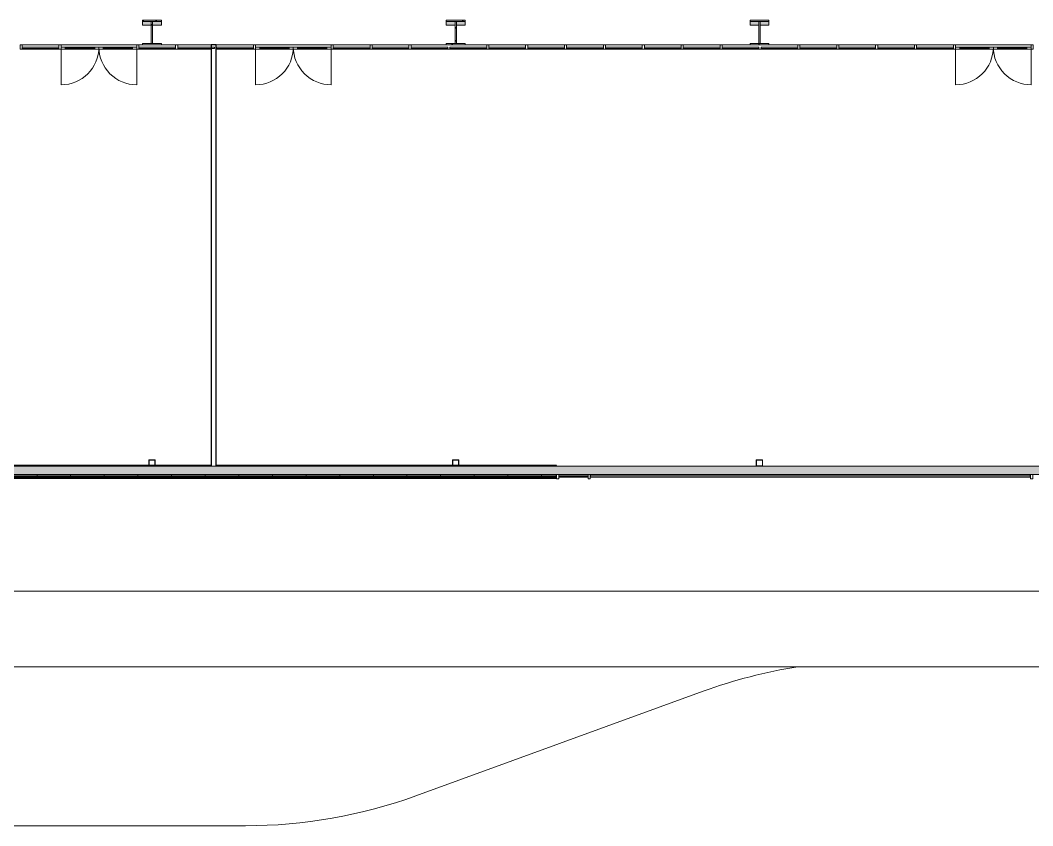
# Model space of a CAD drawing. Header units: inches. Extents: x 20541 to 27285, y -26063 to -19045.
# Drawn here: x 22960 to 23923, y -23103 to -22337 of the extents above; entities that cross this region are included whole.
import ezdxf

# ---------------------------------------------------------------- set-up
doc = ezdxf.new("R2010")
doc.units = ezdxf.units.IN
doc.header["$MEASUREMENT"] = 0
for name, color, linetype, lineweight in [('A-DETL', 90, 'Continuous', 9), ('A-DOOR', 31, 'Continuous', 9), ('A-GLAZ-CURT', 52, 'Continuous', 9), ('A-GLAZ-CWMG', 51, 'Continuous', 9), ('A-WALL', 113, 'Continuous', 9), ('A-WALL-PATT', 111, 'Continuous', 25), ('C-TOPO', 7, 'Continuous', 9), ('I-WALL', 2, 'Continuous', 9), ('L-SITE-WALL', 31, 'Continuous', 9), ('S-BEAM', 12, 'Continuous', 9), ('S-COLS', 52, 'Continuous', 9)]:
    doc.layers.add(name, color=color, linetype=linetype, lineweight=lineweight)
pattern_1 = [(45, (0, 0), (-25.342707, 25.342707), []), (45, (0, 38.4), (-25.342707, 25.342707), [])]

# ---------------------------------------------------------------- blocks, each defined once
blk = doc.blocks.new('HSS-Hollow Structural Section-Column - HSS6X6X1_4-556719-Site Plan - Phase 1')
at = {"layer": 'S-COLS', "lineweight": 15}
for p, q in [((-3, 2.534), (-3, -2.534)), ((-2.767, -2.534), (-2.767, 2.534)), ((2.534, 3), (-2.534, 3)), ((-2.534, 2.767), (2.534, 2.767)), ((2.767, 2.534), (2.767, -2.534)), ((3, -2.534), (3, 2.534)), ((2.534, -2.767), (-2.534, -2.767)), ((-2.534, -3), (2.534, -3))]:
    blk.add_line(p, q, dxfattribs=at)
for centre, radius, start, end in [((-2.534, 2.534), 0.466, 90, 180), ((-2.534, 2.534), 0.233, 90, 180), ((2.534, 2.534), 0.466, 360, 90), ((2.534, 2.534), 0.233, 0, 90), ((-2.534, -2.534), 0.466, 180, 270), ((-2.534, -2.534), 0.233, 180, 270), ((2.534, -2.534), 0.466, 270, 360), ((2.534, -2.534), 0.233, 270, 360)]:
    blk.add_arc(centre, radius, start, end, dxfattribs=at)
blk = doc.blocks.new('HSS-Hollow Structural Section-Column - HSS6X6X1_4-V1-Site Plan - Phase 1')
at = {"layer": 'S-COLS'}
h = blk.add_hatch(dxfattribs=at)
h.set_pattern_fill('FP_2', color=256, style=0, pattern_type=2)
h.set_pattern_definition([(225, (23374.39, -22758.053), (25.342707, -25.342707), []), (225, (23374.39, -22796.453), (25.342707, -25.342707), [])])
h.paths.add_polyline_path([(-2.53, 3), (-2.86, 2.86), (-3, 2.53), (-2.7, 2.7)], flags=0)
h.paths.add_polyline_path([(2.53, 3), (2.7, 2.7), (3, 2.53), (2.86, 2.86)], flags=0)
h.paths.add_polyline_path([(-2.53, 3), (-2.53, 2.77), (2.53, 2.77), (2.53, 3)], flags=0)
h.paths.add_polyline_path([(-3, -2.53), (-2.86, -2.86), (-2.53, -3), (-2.7, -2.7)], flags=0)
h.paths.add_polyline_path([(-3, 2.53), (-3, -2.53), (-2.77, -2.53), (-2.77, 2.53)], flags=0)
h.paths.add_polyline_path([(3, -2.53), (2.7, -2.7), (2.53, -3), (2.86, -2.86)], flags=0)
h.paths.add_polyline_path([(2.77, 2.53), (2.77, -2.53), (3, -2.53), (3, 2.53)], flags=0)
h.paths.add_polyline_path([(2.53, -2.77), (-2.53, -2.77), (-2.53, -3), (2.53, -3)], flags=0)
at = {"layer": 'S-COLS', "lineweight": 15}
for p, q in [((-3, 2.53), (-3, -2.53)), ((-2.77, -2.53), (-2.77, 2.53)), ((2.53, 3), (-2.53, 3)), ((-2.53, 2.77), (2.53, 2.77)), ((2.77, 2.53), (2.77, -2.53)), ((3, -2.53), (3, 2.53)), ((2.53, -2.77), (-2.53, -2.77)), ((-2.53, -3), (2.53, -3))]:
    blk.add_line(p, q, dxfattribs=at)
for centre, radius, start, end in [((-2.53, 2.53), 0.466, 90, 180), ((-2.53, 2.53), 0.233, 90, 180), ((2.53, 2.53), 0.466, 360, 90), ((2.53, 2.53), 0.233, 0, 90), ((-2.53, -2.53), 0.466, 180, 270), ((-2.53, -2.53), 0.233, 180, 270), ((2.53, -2.53), 0.466, 270, 360), ((2.53, -2.53), 0.233, 270, 360)]:
    blk.add_arc(centre, radius, start, end, dxfattribs=at)
blk = doc.blocks.new('HSS-Hollow Structural Section-Column - HSS6X6X1_4-V2-Site Plan - Phase 1')
at = {"layer": 'S-COLS', "lineweight": 15}
for p, q in [((-3, 2.534), (-3, -2.534)), ((-2.767, -2.534), (-2.767, 2.534)), ((2.534, 3), (-2.534, 3)), ((-2.534, 2.767), (2.534, 2.767)), ((2.767, 2.534), (2.767, -2.534)), ((3, -2.534), (3, 2.534)), ((2.534, -2.767), (-2.534, -2.767)), ((-2.534, -3), (2.534, -3))]:
    blk.add_line(p, q, dxfattribs=at)
for centre, radius, start, end in [((-2.534, 2.534), 0.466, 90, 180), ((-2.534, 2.534), 0.233, 90, 180), ((2.534, 2.534), 0.466, 360, 90), ((2.534, 2.534), 0.233, 0, 90), ((-2.534, -2.534), 0.466, 180, 270), ((-2.534, -2.534), 0.233, 180, 270), ((2.534, -2.534), 0.466, 270, 360), ((2.534, -2.534), 0.233, 270, 360)]:
    blk.add_arc(centre, radius, start, end, dxfattribs=at)
blk = doc.blocks.new('Girt_C - 8_D-707912-Site Plan - Phase 1')
at = {"layer": 'S-BEAM'}
for points in [[(24480.87, -22761.24), (24533.16, -22761.15), (24533.16, -22761.05), (22074.52, -22761.15), (22074.52, -22761.24), (24368.72, -22761.24)], [(24508.91, -22768.87), (24533.16, -22768.87), (24533.16, -22761.24), (22074.52, -22761.24), (22074.52, -22768.87), (24480.87, -22768.87)], [(24232.39, -22769.05), (24232.39, -22768.99), (24533.16, -22768.96), (24533.16, -22768.87), (22074.52, -22768.96), (22074.52, -22769.05), (24144.41, -22769.05)]]:
    blk.add_hatch(color=256, dxfattribs=at).paths.add_polyline_path(points, flags=0)
for p, q in [((23082.86, -22761.05), (22798.92, -22761.05)), ((23371.86, -22761.05), (23087.92, -22761.05)), ((23660.86, -22761.05), (23376.92, -22761.05)), ((23949.86, -22761.05), (23665.92, -22761.05)), ((22074.52, -22769.05), (24533.16, -22769.05))]:
    blk.add_line(p, q, dxfattribs=at)
blk = doc.blocks.new('Door_Single_Storefront - one-674067-Site Plan - Phase 1')
at = {"layer": 'A-DOOR'}
for p, q in [((-18, 36), (-18, 0)), ((-14, 2), (-18, 2)), ((-18, 2), (-18, 0.25)), ((-18, 0.25), (-14, 0.25)), ((-14, 0.25), (-14, 2)), ((-14, 2), (14, 2)), ((14, 1.5), (-14, 1.5)), ((-14, 1.5), (-14, 0.75)), ((-14, 0.75), (14, 0.75)), ((14, 0.25), (-14, 0.25)), ((18, 2), (14, 2)), ((14, 2), (14, 0.25)), ((14, 0.75), (14, 1.5)), ((14, 0.25), (18, 0.25)), ((18, 0.25), (18, 2))]:
    blk.add_line(p, q, dxfattribs=at)
blk.add_arc((-18, 0), 36, 360, 90, dxfattribs=at)
blk = doc.blocks.new('Door_Single_Storefront - one-674066-Site Plan - Phase 1')
at = {"layer": 'A-DOOR'}
for p, q in [((-18, -36), (-18, 0)), ((-18, -2), (-18, -0.25)), ((-18, -0.25), (-14, -0.25)), ((-14, -2), (-18, -2)), ((-14, -0.25), (-14, -2)), ((14, -0.25), (-14, -0.25)), ((-14, -1.5), (-14, -0.75)), ((-14, -0.75), (14, -0.75)), ((14, -1.5), (-14, -1.5)), ((-14, -2), (14, -2)), ((14, -2), (14, -0.25)), ((14, -0.25), (18, -0.25)), ((14, -0.75), (14, -1.5)), ((18, -2), (14, -2)), ((18, -0.25), (18, -2))]:
    blk.add_line(p, q, dxfattribs=at)
blk.add_arc((-18, 0), 36, 270, 0, dxfattribs=at)
blk = doc.blocks.new('System Panel - Glazed-674065-Site Plan - Phase 1')
at = {"layer": 'A-GLAZ-CURT'}
for p, q in [((17.5, 1.25), (-17.5, 1.25)), ((-17.5, 1.25), (-17.5, 0.25)), ((-17.5, 0.25), (-17.5, 1.25)), ((17.5, 1.25), (-17.5, 1.25)), ((-17.5, 0.25), (17.5, 0.25)), ((-17.5, 0.25), (17.5, 0.25)), ((17.5, 0.25), (17.5, 1.25)), ((17.5, 1.25), (17.5, 0.25))]:
    blk.add_line(p, q, dxfattribs=at)
blk = doc.blocks.new('System Panel - Glazed-V25-Site Plan - Phase 1')
at = {"layer": 'A-GLAZ-CURT'}
for p, q in [((17.5, 1.25), (-17.5, 1.25)), ((-17.5, 1.25), (-17.5, 0.25)), ((-17.5, 0.25), (-17.5, 1.25)), ((17.5, 1.25), (-17.5, 1.25)), ((-17.5, 0.25), (17.5, 0.25)), ((-17.5, 0.25), (17.5, 0.25)), ((17.5, 0.25), (17.5, 1.25)), ((17.5, 1.25), (17.5, 0.25))]:
    blk.add_line(p, q, dxfattribs=at)
blk = doc.blocks.new('System Panel - Glazed-V26-Site Plan - Phase 1')
at = {"layer": 'A-GLAZ-CURT'}
for p, q in [((17.5, 1.25), (-17.5, 1.25)), ((-17.5, 1.25), (-17.5, 0.25)), ((-17.5, 0.25), (-17.5, 1.25)), ((17.5, 1.25), (-17.5, 1.25)), ((-17.5, 0.25), (17.5, 0.25)), ((-17.5, 0.25), (17.5, 0.25)), ((17.5, 0.25), (17.5, 1.25)), ((17.5, 1.25), (17.5, 0.25))]:
    blk.add_line(p, q, dxfattribs=at)
blk = doc.blocks.new('System Panel - Glazed-V27-Site Plan - Phase 1')
at = {"layer": 'A-GLAZ-CURT'}
for p, q in [((17.5, 1.25), (-17.5, 1.25)), ((-17.5, 1.25), (-17.5, 0.25)), ((-17.5, 0.25), (17.5, 0.25)), ((17.5, 1.25), (-14.22, 1.25)), ((-14.22, 0.25), (17.5, 0.25)), ((17.5, 0.25), (17.5, 1.25)), ((17.5, 1.25), (17.5, 0.25))]:
    blk.add_line(p, q, dxfattribs=at)
blk = doc.blocks.new('Rectangular Mullion - Rectangular Mullion 1-674075-Site Plan - Phase 1')
at = {"layer": 'A-GLAZ-CWMG'}
blk.add_line((24403.89, -22360.05), (24439.89, -22360.05), dxfattribs=at)
blk = doc.blocks.new('Rectangular Mullion - Rectangular Mullion 1-674076-Site Plan - Phase 1')
at = {"layer": 'A-GLAZ-CWMG'}
blk.add_line((24367.89, -22360.05), (24403.89, -22360.05), dxfattribs=at)
blk = doc.blocks.new('Rectangular Mullion - Rectangular Mullion 1-674074-Site Plan - Phase 1')
at = {"layer": 'A-GLAZ-CWMG'}
for p, q in [((24552.89, -22360.05), (24587.89, -22360.05)), ((24552.89, -22364.05), (24587.89, -22364.05))]:
    blk.add_line(p, q, dxfattribs=at)
blk = doc.blocks.new('Rectangular Mullion - Rectangular Mullion 1-V30-Site Plan - Phase 1')
at = {"layer": 'A-GLAZ-CWMG'}
for p, q in [((23663.89, -22364.05), (23699.89, -22364.05)), ((23672.39, -22360.05), (23699.89, -22360.05))]:
    blk.add_line(p, q, dxfattribs=at)
blk = doc.blocks.new('Rectangular Mullion - Rectangular Mullion 1-V31-Site Plan - Phase 1')
at = {"layer": 'A-GLAZ-CWMG'}
for p, q in [((23627.89, -22360.05), (23654.39, -22360.05)), ((23627.89, -22364.05), (23663.89, -22364.05))]:
    blk.add_line(p, q, dxfattribs=at)
blk = doc.blocks.new('Rectangular Mullion - Rectangular Mullion 1-V32-Site Plan - Phase 1')
at = {"layer": 'A-GLAZ-CWMG'}
for p, q in [((23367.89, -22364.05), (23403.89, -22364.05)), ((23383.39, -22360.05), (23403.89, -22360.05))]:
    blk.add_line(p, q, dxfattribs=at)
blk = doc.blocks.new('Rectangular Mullion - Rectangular Mullion 1-V33-Site Plan - Phase 1')
at = {"layer": 'A-GLAZ-CWMG'}
for p, q in [((23331.89, -22360.05), (23365.39, -22360.05)), ((23331.89, -22364.05), (23367.89, -22364.05))]:
    blk.add_line(p, q, dxfattribs=at)
blk = doc.blocks.new('Rectangular Mullion - Rectangular Mullion 1-V34-Site Plan - Phase 1')
at = {"layer": 'A-GLAZ-CWMG'}
for p, q in [((23146.61, -22360.05), (23181.89, -22360.05)), ((23146.61, -22364.05), (23181.89, -22364.05))]:
    blk.add_line(p, q, dxfattribs=at)
blk = doc.blocks.new('Rectangular Mullion - Rectangular Mullion 1-V35-Site Plan - Phase 1')
at = {"layer": 'A-GLAZ-CWMG'}
for p, q in [((23109.89, -22360.05), (23141.61, -22360.05)), ((23109.89, -22364.05), (23141.61, -22364.05))]:
    blk.add_line(p, q, dxfattribs=at)
blk = doc.blocks.new('Rectangular Mullion - Rectangular Mullion 1-V36-Site Plan - Phase 1')
at = {"layer": 'A-GLAZ-CWMG'}
for p, q in [((23072.89, -22360.05), (23076.39, -22360.05)), ((23072.89, -22364.05), (23107.89, -22364.05)), ((23094.39, -22360.05), (23107.89, -22360.05))]:
    blk.add_line(p, q, dxfattribs=at)
blk = doc.blocks.new('Rectangular Mullion - Rectangular Mullion 1-V22-Site Plan - Phase 1')
at = {"layer": 'A-GLAZ-CWMG', "lineweight": 13}
for p, q in [((-1, 2), (1, 2)), ((-1, -2), (-1, 2)), ((1, 2), (1, -0.25)), ((1, -2), (-1, -2))]:
    blk.add_line(p, q, dxfattribs=at)
blk = doc.blocks.new('Rectangular Mullion - Rectangular Mullion 1-V23-Site Plan - Phase 1')
at = {"layer": 'A-GLAZ-CWMG', "lineweight": 13}
for p, q in [((-1, 2), (1, 2)), ((-1, -0.25), (-1, 2)), ((1, 2), (1, -2)), ((1, -2), (-1, -2))]:
    blk.add_line(p, q, dxfattribs=at)
blk = doc.blocks.new('Rectangular Mullion - Rectangular Mullion 1-674079-Site Plan - Phase 1')
at = {"layer": 'A-GLAZ-CWMG', "lineweight": 13}
for p, q in [((-1, 2), (1, 2)), ((-1, -2), (-1, 2)), ((1, 2), (1, -2)), ((1, -2), (-1, -2))]:
    blk.add_line(p, q, dxfattribs=at)
blk = doc.blocks.new('Rectangular Mullion - Rectangular Mullion 1-592574-Site Plan - Phase 1')
at = {"layer": 'A-GLAZ-CWMG', "lineweight": 13}
for p, q in [((-2, 2), (0, 2)), ((-2, -2), (-2, 2)), ((0, 2), (0, -2)), ((0, -2), (-2, -2))]:
    blk.add_line(p, q, dxfattribs=at)
blk = doc.blocks.new('System Panel - Glazed-V48-Site Plan - Phase 1')
at = {"layer": 'A-GLAZ-CURT'}
for p, q in [((14, -0.25), (-14, -0.25)), ((-14, -0.25), (-14, -1.25)), ((-14, -1.25), (-14, -0.25)), ((14, -0.25), (-14, -0.25)), ((-14, -1.25), (14, -1.25)), ((-14, -1.25), (14, -1.25)), ((14, -1.25), (14, -0.25)), ((14, -0.25), (14, -1.25))]:
    blk.add_line(p, q, dxfattribs=at)
blk = doc.blocks.new('Rectangular Mullion - Rectangular Mullion 1-592303-Site Plan - Phase 1')
at = {"layer": 'A-GLAZ-CWMG', "lineweight": 13}
for p, q in [((-1, 2), (1, 2)), ((-1, -2), (-1, 2)), ((1, 2), (1, -2)), ((1, -2), (-1, -2))]:
    blk.add_line(p, q, dxfattribs=at)
blk = doc.blocks.new('Basic Wall _ arcoPlus - 547 - ___-688720-Site Plan - Phase 1')
at = {"layer": 'A-WALL'}
for p, q in [((23921.39, -22769.4), (23502.39, -22769.4)), ((23502.39, -22769.4), (23921.39, -22769.4)), ((23502.39, -22769.46), (23502.39, -22769.76)), ((23502.39, -22769.76), (23502.39, -22769.46)), ((23502.39, -22769.46), (23502.39, -22769.69)), ((23502.39, -22769.46), (23921.39, -22769.46)), ((23502.39, -22769.46), (23921.39, -22769.46)), ((23502.39, -22769.69), (23921.39, -22769.69)), ((23502.39, -22769.69), (23921.39, -22769.69)), ((23502.39, -22769.76), (23921.39, -22769.76)), ((23502.39, -22769.76), (23921.39, -22769.76)), ((23502.39, -22769.77), (23502.39, -22771.34)), ((23502.39, -22771.34), (23502.39, -22769.77)), ((23502.39, -22771.4), (23921.39, -22771.4)), ((23502.39, -22771.4), (23921.39, -22771.4)), ((23502.39, -22771.47), (23921.39, -22771.47)), ((23502.39, -22771.47), (23921.39, -22771.47)), ((23502.39, -22771.53), (23921.39, -22771.53)), ((23502.39, -22771.53), (23921.39, -22771.53)), ((23921.39, -22769.69), (23921.39, -22769.46)), ((23921.39, -22769.46), (23921.39, -22769.76)), ((23921.39, -22769.76), (23921.39, -22769.46)), ((23921.39, -22769.77), (23921.39, -22771.34)), ((23921.39, -22771.34), (23921.39, -22769.77))]:
    blk.add_line(p, q, dxfattribs=at)

msp = doc.modelspace()

# ---------------------------------------------------------------- hatches: boundary and pattern name
at = {"layer": 'A-WALL-PATT', "lineweight": 9}
h = msp.add_hatch(dxfattribs=at)
h.set_pattern_fill('FP_7', color=256, style=0, pattern_type=2)
h.set_pattern_definition([(0, (0, 0), (0, 32), []), (90, (0, 0), (-32, 2e-15), [])])
h.paths.add_polyline_path([(22804.83, -22770.8), (23470.39, -22770.8), (23470.39, -22769.8), (22804.83, -22769.8)], flags=0)
at = {"layer": 'S-COLS'}
h = msp.add_hatch(dxfattribs=at)
h.set_pattern_fill('FP_1', color=256, style=0, pattern_type=2)
h.set_pattern_definition(pattern_1)
h.paths.add_polyline_path([(23094.39, -22337.8), (23094.39, -22336.55), (23076.39, -22336.55), (23076.39, -22337.8)], flags=0)
h = msp.add_hatch(color=256, dxfattribs=at)
h.paths.add_polyline_path([(23084.77, -22341.31), (23084.77, -22337.8), (23076.39, -22337.8), (23076.39, -22341.31)], flags=0)
h.paths.add_polyline_path([(23094.39, -22341.31), (23094.39, -22337.8), (23086.02, -22337.8), (23086.02, -22341.31)], flags=0)
h = msp.add_hatch(dxfattribs=at)
h.set_pattern_fill('FP_1', color=256, style=0, pattern_type=2)
h.set_pattern_definition(pattern_1)
h.paths.add_polyline_path([(23086.02, -22358.8), (23086.02, -22337.8), (23084.77, -22337.8), (23084.77, -22358.8)], flags=0)
h = msp.add_hatch(dxfattribs=at)
h.set_pattern_fill('FP_1', color=256, style=0, pattern_type=2)
h.set_pattern_definition(pattern_1)
h.paths.add_polyline_path([(23383.39, -22337.8), (23383.39, -22336.55), (23365.39, -22336.55), (23365.39, -22337.8)], flags=0)
h = msp.add_hatch(color=256, dxfattribs=at)
h.paths.add_polyline_path([(23373.77, -22341.31), (23373.77, -22337.8), (23365.39, -22337.8), (23365.39, -22341.31)], flags=0)
h.paths.add_polyline_path([(23383.39, -22341.31), (23383.39, -22337.8), (23375.02, -22337.8), (23375.02, -22341.31)], flags=0)
h = msp.add_hatch(dxfattribs=at)
h.set_pattern_fill('FP_1', color=256, style=0, pattern_type=2)
h.set_pattern_definition(pattern_1)
h.paths.add_polyline_path([(23375.02, -22358.8), (23375.02, -22337.8), (23373.77, -22337.8), (23373.77, -22358.8)], flags=0)
h = msp.add_hatch(color=256, dxfattribs=at)
h.paths.add_polyline_path([(23662.77, -22341.31), (23662.77, -22337.8), (23654.39, -22337.8), (23654.39, -22341.31)], flags=0)
h.paths.add_polyline_path([(23672.39, -22341.31), (23672.39, -22337.8), (23664.02, -22337.8), (23664.02, -22341.31)], flags=0)
h = msp.add_hatch(dxfattribs=at)
h.set_pattern_fill('FP_1', color=256, style=0, pattern_type=2)
h.set_pattern_definition(pattern_1)
h.paths.add_polyline_path([(23664.02, -22358.8), (23664.02, -22337.8), (23662.77, -22337.8), (23662.77, -22358.8)], flags=0)
h = msp.add_hatch(dxfattribs=at)
h.set_pattern_fill('FP_1', color=256, style=0, pattern_type=2)
h.set_pattern_definition(pattern_1)
h.paths.add_polyline_path([(23383.39, -22360.05), (23383.39, -22358.8), (23365.39, -22358.8), (23365.39, -22360.05)], flags=0)
h = msp.add_hatch(dxfattribs=at)
h.set_pattern_fill('FP_1', color=256, style=0, pattern_type=2)
h.set_pattern_definition(pattern_1)
h.paths.add_polyline_path([(23672.39, -22360.05), (23672.39, -22358.8), (23654.39, -22358.8), (23654.39, -22360.05)], flags=0)

# ---------------------------------------------------------------- linework, layer by layer
at = {"layer": 'A-DETL'}
for p, q in [((22129.89, -22880.07), (24437.64, -22880.07)), ((26277.87, -22952.07), (21908.4, -22952.07)), ((23336.56, -23074.87), (23609.92, -22975.38)), ((22086.11, -23103.46), (23174.44, -23103.46))]:
    msp.add_line(p, q, dxfattribs=at)
for centre, radius, start, end in [((23776.15, -23432.07), 486, 99.01245, 110), ((23174.44, -22629.46), 474, 270, 290)]:
    msp.add_arc(centre, radius, start, end, dxfattribs=at)
at = {"layer": 'A-WALL'}
for p, q in [((23082.86, -22761.05), (22798.92, -22761.05)), ((23371.86, -22761.05), (23087.92, -22761.05)), ((23141.61, -22760.43), (23141.61, -22761.05)), ((23146.61, -22760.43), (23146.61, -22761.05)), ((23470.39, -22761.05), (23376.92, -22761.05)), ((23470.39, -22769.05), (22453.2, -22769.05)), ((23470.39, -22769.8), (22453.2, -22769.8)), ((23470.39, -22770.8), (22453.2, -22770.8)), ((23470.39, -22771.55), (22453.2, -22771.55))]:
    msp.add_line(p, q, dxfattribs=at)
at = {"layer": 'A-WALL', "lineweight": 25}
for p, q in [((23921.39, -22769.77), (23502.39, -22769.77)), ((23502.39, -22769.77), (23502.39, -22771.34)), ((23502.39, -22771.34), (23921.39, -22771.34)), ((23921.39, -22771.34), (23921.39, -22769.77))]:
    msp.add_line(p, q, dxfattribs=at)
at = {"layer": 'C-TOPO'}
for p, q in [((23472.39, -22771.59), (23481.19, -22771.59)), ((23500.39, -22771.59), (23481.19, -22771.59)), ((23921.39, -22771.59), (23502.39, -22771.59))]:
    msp.add_line(p, q, dxfattribs=at)
at = {"layer": 'I-WALL', "lineweight": 25}
for p, q in [((23146.61, -22360.05), (23141.61, -22360.05)), ((23141.61, -22360.05), (23141.61, -22760.43)), ((23146.61, -22760.43), (23146.61, -22360.05))]:
    msp.add_line(p, q, dxfattribs=at)
at = {"layer": 'L-SITE-WALL', "lineweight": 25}
for p, q in [((23082.39, -22760.43), (22799.39, -22760.43)), ((23088.16, -22760.43), (23082.62, -22760.43)), ((23141.61, -22760.43), (23088.39, -22760.43)), ((23371.39, -22760.43), (23146.61, -22760.43)), ((23377.16, -22760.43), (23371.62, -22760.43)), ((23470.39, -22760.43), (23377.39, -22760.43)), ((23470.39, -22761.15), (23470.39, -22760.43)), ((22453.2, -22772.55), (23470.39, -22772.55)), ((23470.39, -22772.55), (23470.39, -22768.96))]:
    msp.add_line(p, q, dxfattribs=at)
at = {"layer": 'S-COLS', "lineweight": 15}
for p, q in [((23094.39, -22336.55), (23076.39, -22336.55)), ((23076.39, -22336.55), (23076.39, -22337.8)), ((23076.39, -22337.8), (23094.39, -22337.8)), ((23086.02, -22337.8), (23084.77, -22337.8)), ((23084.77, -22337.8), (23084.77, -22358.8)), ((23086.02, -22358.8), (23086.02, -22337.8)), ((23094.39, -22337.8), (23094.39, -22336.55)), ((23383.39, -22336.55), (23365.39, -22336.55)), ((23365.39, -22336.55), (23365.39, -22337.8)), ((23365.39, -22337.8), (23383.39, -22337.8)), ((23375.02, -22337.8), (23373.77, -22337.8)), ((23373.77, -22337.8), (23373.77, -22358.8)), ((23375.02, -22358.8), (23375.02, -22337.8)), ((23383.39, -22337.8), (23383.39, -22336.55)), ((23672.39, -22336.55), (23654.39, -22336.55)), ((23654.39, -22336.55), (23654.39, -22337.8)), ((23654.39, -22337.8), (23672.39, -22337.8)), ((23664.02, -22337.8), (23662.77, -22337.8)), ((23662.77, -22337.8), (23662.77, -22358.8)), ((23664.02, -22358.8), (23664.02, -22337.8)), ((23672.39, -22337.8), (23672.39, -22336.55)), ((23076.39, -22358.8), (23076.39, -22360.05)), ((23094.39, -22358.8), (23076.39, -22358.8)), ((23076.39, -22360.05), (23094.39, -22360.05)), ((23084.77, -22358.8), (23086.02, -22358.8)), ((23094.39, -22360.05), (23094.39, -22358.8)), ((23365.39, -22358.8), (23365.39, -22360.05)), ((23383.39, -22358.8), (23365.39, -22358.8)), ((23365.39, -22360.05), (23383.39, -22360.05)), ((23373.77, -22358.8), (23375.02, -22358.8)), ((23383.39, -22360.05), (23383.39, -22358.8)), ((23654.39, -22358.8), (23654.39, -22360.05)), ((23672.39, -22358.8), (23654.39, -22358.8)), ((23654.39, -22360.05), (23672.39, -22360.05)), ((23662.77, -22358.8), (23664.02, -22358.8)), ((23672.39, -22360.05), (23672.39, -22358.8))]:
    msp.add_line(p, q, dxfattribs=at)
at = {"layer": 'S-COLS'}
for p, q in [((23076.39, -22337.8), (23076.39, -22341.31)), ((23094.39, -22337.8), (23094.39, -22341.31)), ((23365.39, -22337.8), (23365.39, -22341.31)), ((23383.39, -22337.8), (23383.39, -22341.31)), ((23654.39, -22337.8), (23654.39, -22341.31)), ((23672.39, -22337.8), (23672.39, -22341.31)), ((23084.77, -22341.31), (23076.39, -22341.31)), ((23094.39, -22341.31), (23086.02, -22341.31)), ((23373.77, -22341.31), (23365.39, -22341.31)), ((23383.39, -22341.31), (23375.02, -22341.31)), ((23662.77, -22341.31), (23654.39, -22341.31)), ((23672.39, -22341.31), (23664.02, -22341.31))]:
    msp.add_line(p, q, dxfattribs=at)

# ---------------------------------------------------------------- block references
at = {"layer": 'A-DOOR'}
for p in [(23016.89, -22362.05), (23201.89, -22362.05), (23867.89, -22362.05)]:
    msp.add_blockref('Door_Single_Storefront - one-674066-Site Plan - Phase 1', p, dxfattribs=at)
at = {"layer": 'A-DOOR', "rotation": 180}
for p in [(23052.89, -22362.05), (23237.89, -22362.05), (23903.89, -22362.05)]:
    msp.add_blockref('Door_Single_Storefront - one-674067-Site Plan - Phase 1', p, dxfattribs=at)
at = {"layer": 'A-GLAZ-CURT', "rotation": 180}
for name, p in [('System Panel - Glazed-674065-Site Plan - Phase 1', (22979.39, -22362.05)), ('System Panel - Glazed-674065-Site Plan - Phase 1', (23090.39, -22362.05)), ('System Panel - Glazed-V27-Site Plan - Phase 1', (23127.39, -22362.05)), ('System Panel - Glazed-V25-Site Plan - Phase 1', (23164.39, -22362.05)), ('System Panel - Glazed-674065-Site Plan - Phase 1', (23275.39, -22362.05)), ('System Panel - Glazed-674065-Site Plan - Phase 1', (23312.39, -22362.05)), ('System Panel - Glazed-V26-Site Plan - Phase 1', (23349.39, -22362.05)), ('System Panel - Glazed-V25-Site Plan - Phase 1', (23386.39, -22362.05)), ('System Panel - Glazed-674065-Site Plan - Phase 1', (23423.39, -22362.05)), ('System Panel - Glazed-674065-Site Plan - Phase 1', (23460.39, -22362.05)), ('System Panel - Glazed-674065-Site Plan - Phase 1', (23497.39, -22362.05)), ('System Panel - Glazed-674065-Site Plan - Phase 1', (23534.39, -22362.05)), ('System Panel - Glazed-674065-Site Plan - Phase 1', (23571.39, -22362.05)), ('System Panel - Glazed-674065-Site Plan - Phase 1', (23608.39, -22362.05)), ('System Panel - Glazed-V26-Site Plan - Phase 1', (23645.39, -22362.05)), ('System Panel - Glazed-V25-Site Plan - Phase 1', (23682.39, -22362.05)), ('System Panel - Glazed-674065-Site Plan - Phase 1', (23719.39, -22362.05)), ('System Panel - Glazed-674065-Site Plan - Phase 1', (23756.39, -22362.05)), ('System Panel - Glazed-674065-Site Plan - Phase 1', (23793.39, -22362.05)), ('System Panel - Glazed-674065-Site Plan - Phase 1', (23830.39, -22362.05)), ('System Panel - Glazed-V48-Site Plan - Phase 1', (23486.39, -22771.05))]:
    msp.add_blockref(name, p, dxfattribs=at)
at = {"layer": 'A-GLAZ-CWMG', "extrusion": (0, 0, -1)}
for name, p in [('Rectangular Mullion - Rectangular Mullion 1-674079-Site Plan - Phase 1', (-22960.89, -22362.05)), ('Rectangular Mullion - Rectangular Mullion 1-V23-Site Plan - Phase 1', (-22997.89, -22362.05)), ('Rectangular Mullion - Rectangular Mullion 1-V22-Site Plan - Phase 1', (-23071.89, -22362.05)), ('Rectangular Mullion - Rectangular Mullion 1-674079-Site Plan - Phase 1', (-23108.89, -22362.05)), ('Rectangular Mullion - Rectangular Mullion 1-V23-Site Plan - Phase 1', (-23182.89, -22362.05)), ('Rectangular Mullion - Rectangular Mullion 1-V22-Site Plan - Phase 1', (-23256.89, -22362.05)), ('Rectangular Mullion - Rectangular Mullion 1-674079-Site Plan - Phase 1', (-23293.89, -22362.05)), ('Rectangular Mullion - Rectangular Mullion 1-674079-Site Plan - Phase 1', (-23330.89, -22362.05)), ('Rectangular Mullion - Rectangular Mullion 1-674079-Site Plan - Phase 1', (-23404.89, -22362.05)), ('Rectangular Mullion - Rectangular Mullion 1-674079-Site Plan - Phase 1', (-23441.89, -22362.05)), ('Rectangular Mullion - Rectangular Mullion 1-674079-Site Plan - Phase 1', (-23478.89, -22362.05)), ('Rectangular Mullion - Rectangular Mullion 1-674079-Site Plan - Phase 1', (-23515.89, -22362.05)), ('Rectangular Mullion - Rectangular Mullion 1-674079-Site Plan - Phase 1', (-23552.89, -22362.05)), ('Rectangular Mullion - Rectangular Mullion 1-674079-Site Plan - Phase 1', (-23589.89, -22362.05)), ('Rectangular Mullion - Rectangular Mullion 1-674079-Site Plan - Phase 1', (-23626.89, -22362.05)), ('Rectangular Mullion - Rectangular Mullion 1-674079-Site Plan - Phase 1', (-23700.89, -22362.05)), ('Rectangular Mullion - Rectangular Mullion 1-674079-Site Plan - Phase 1', (-23737.89, -22362.05)), ('Rectangular Mullion - Rectangular Mullion 1-674079-Site Plan - Phase 1', (-23774.89, -22362.05)), ('Rectangular Mullion - Rectangular Mullion 1-674079-Site Plan - Phase 1', (-23811.89, -22362.05)), ('Rectangular Mullion - Rectangular Mullion 1-V23-Site Plan - Phase 1', (-23848.89, -22362.05)), ('Rectangular Mullion - Rectangular Mullion 1-V22-Site Plan - Phase 1', (-23922.89, -22362.05)), ('Rectangular Mullion - Rectangular Mullion 1-592574-Site Plan - Phase 1', (-23470.39, -22771.05)), ('Rectangular Mullion - Rectangular Mullion 1-592303-Site Plan - Phase 1', (-23501.39, -22771.05)), ('Rectangular Mullion - Rectangular Mullion 1-592574-Site Plan - Phase 1', (-23921.39, -22771.05))]:
    msp.add_blockref(name, p, dxfattribs=at)
at = {"layer": 'A-GLAZ-CWMG'}
for name, p in [('Rectangular Mullion - Rectangular Mullion 1-674074-Site Plan - Phase 1', (-1591, 0)), ('Rectangular Mullion - Rectangular Mullion 1-674076-Site Plan - Phase 1', (-1369, 0)), ('Rectangular Mullion - Rectangular Mullion 1-674075-Site Plan - Phase 1', (-1369, 0)), ('Rectangular Mullion - Rectangular Mullion 1-V36-Site Plan - Phase 1', (0, 0)), ('Rectangular Mullion - Rectangular Mullion 1-V35-Site Plan - Phase 1', (0, 0)), ('Rectangular Mullion - Rectangular Mullion 1-V34-Site Plan - Phase 1', (0, 0)), ('Rectangular Mullion - Rectangular Mullion 1-674076-Site Plan - Phase 1', (-1184, 0)), ('Rectangular Mullion - Rectangular Mullion 1-674075-Site Plan - Phase 1', (-1184, 0)), ('Rectangular Mullion - Rectangular Mullion 1-674074-Site Plan - Phase 1', (-1295, 0)), ('Rectangular Mullion - Rectangular Mullion 1-674074-Site Plan - Phase 1', (-1258, 0)), ('Rectangular Mullion - Rectangular Mullion 1-V33-Site Plan - Phase 1', (0, 0)), ('Rectangular Mullion - Rectangular Mullion 1-V32-Site Plan - Phase 1', (0, 0)), ('Rectangular Mullion - Rectangular Mullion 1-674074-Site Plan - Phase 1', (-1147, 0)), ('Rectangular Mullion - Rectangular Mullion 1-674074-Site Plan - Phase 1', (-1110, 0)), ('Rectangular Mullion - Rectangular Mullion 1-674074-Site Plan - Phase 1', (-1073, 0)), ('Rectangular Mullion - Rectangular Mullion 1-674074-Site Plan - Phase 1', (-1036, 0)), ('Rectangular Mullion - Rectangular Mullion 1-674074-Site Plan - Phase 1', (-999, 0)), ('Rectangular Mullion - Rectangular Mullion 1-674074-Site Plan - Phase 1', (-962, 0)), ('Rectangular Mullion - Rectangular Mullion 1-V31-Site Plan - Phase 1', (0, 0)), ('Rectangular Mullion - Rectangular Mullion 1-V30-Site Plan - Phase 1', (0, 0)), ('Rectangular Mullion - Rectangular Mullion 1-674074-Site Plan - Phase 1', (-851, 0)), ('Rectangular Mullion - Rectangular Mullion 1-674074-Site Plan - Phase 1', (-814, 0)), ('Rectangular Mullion - Rectangular Mullion 1-674074-Site Plan - Phase 1', (-777, 0)), ('Rectangular Mullion - Rectangular Mullion 1-674074-Site Plan - Phase 1', (-740, 0)), ('Rectangular Mullion - Rectangular Mullion 1-674076-Site Plan - Phase 1', (-518, 0)), ('Rectangular Mullion - Rectangular Mullion 1-674075-Site Plan - Phase 1', (-518, 0))]:
    msp.add_blockref(name, p, dxfattribs=at)
at = {"layer": 'A-WALL'}
msp.add_blockref('Basic Wall _ arcoPlus - 547 - ___-688720-Site Plan - Phase 1', (0, 0), dxfattribs=at)
at = {"layer": 'S-BEAM'}
msp.add_blockref('Girt_C - 8_D-707912-Site Plan - Phase 1', (0, 0), dxfattribs=at)
at = {"layer": 'S-COLS', "rotation": 180}
for name, p in [('HSS-Hollow Structural Section-Column - HSS6X6X1_4-556719-Site Plan - Phase 1', (23085.39, -22758.05)), ('HSS-Hollow Structural Section-Column - HSS6X6X1_4-V1-Site Plan - Phase 1', (23374.39, -22758.05)), ('HSS-Hollow Structural Section-Column - HSS6X6X1_4-V2-Site Plan - Phase 1', (23663.39, -22758.05))]:
    msp.add_blockref(name, p, dxfattribs=at)

doc.saveas('drawing.dxf')
